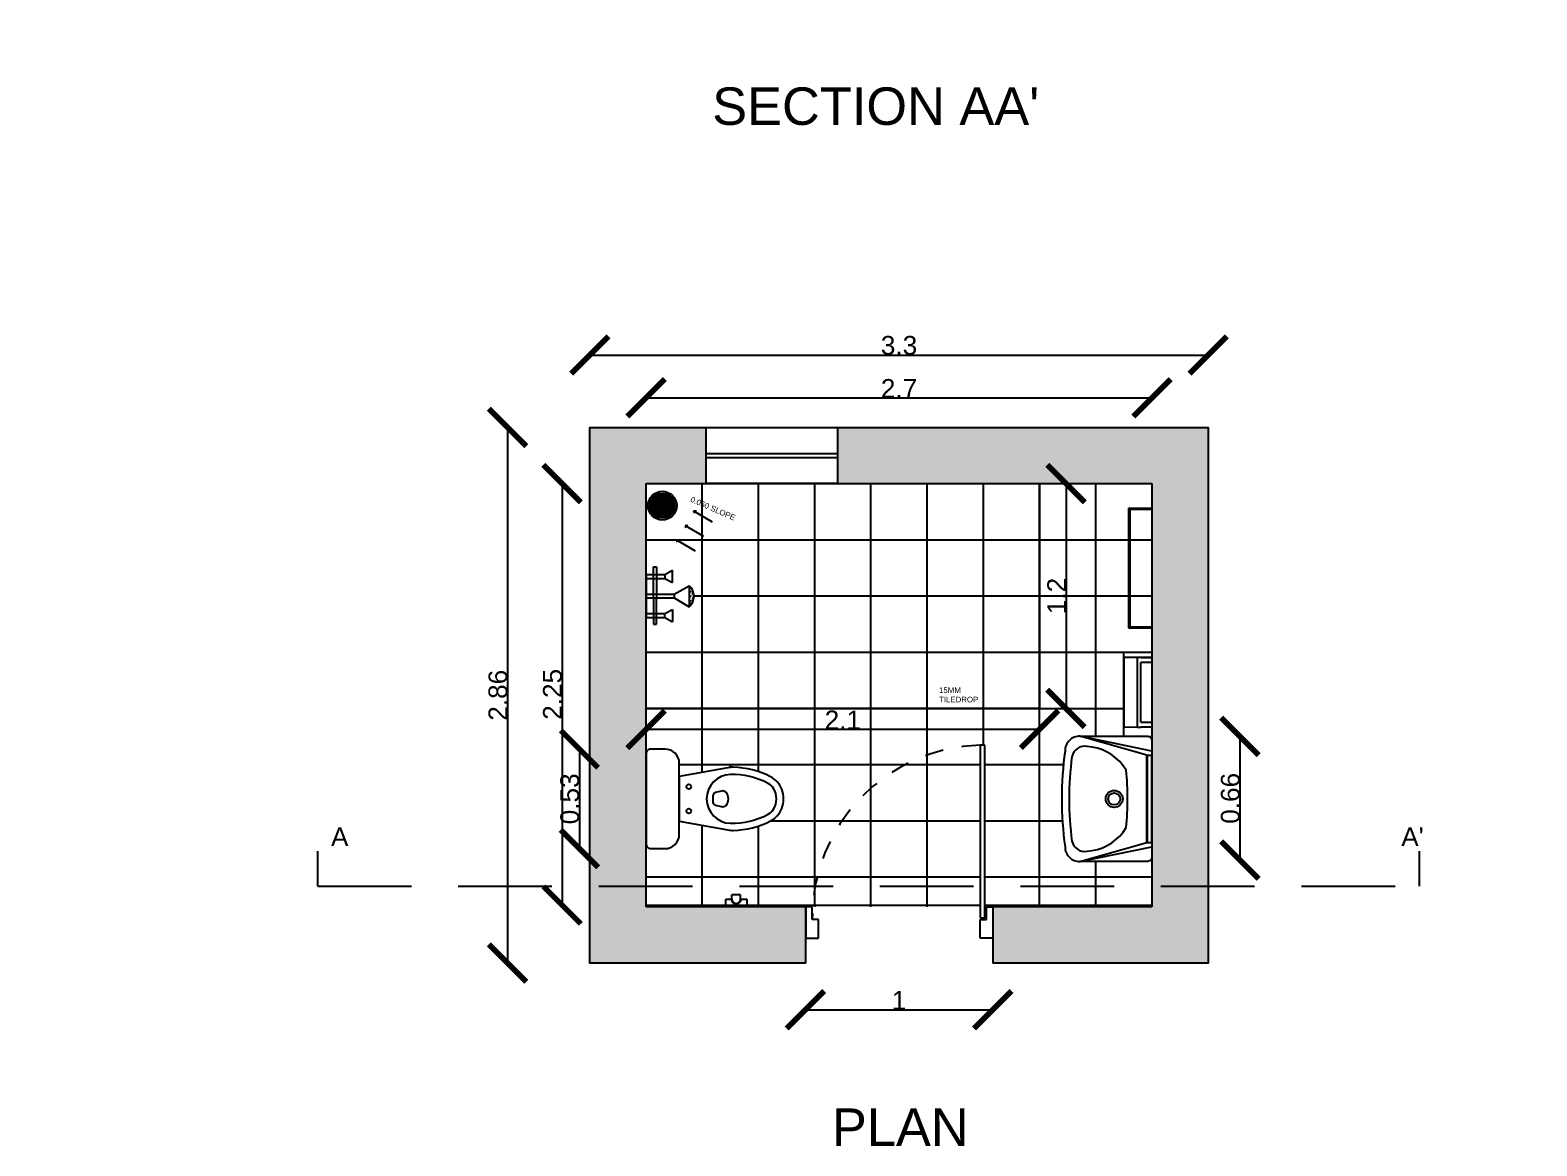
# Model space of a CAD drawing. Header units: metres. Extents: x 3586 to 7307, y 3108 to 6437.
# Drawn here: x 4052.3 to 4060.34, y 3228.57 to 3234.52 of the extents above; entities that cross this region are included whole.
import ezdxf

# ---------------------------------------------------------------- set-up
doc = ezdxf.new("R2010")
doc.units = ezdxf.units.M
doc.linetypes.add('DASHED', pattern=[0.75, 0.5, -0.25])
for name, color, linetype in [('DOORS', 170, 'Continuous'), ('FURNITURE', 40, 'Continuous'), ('section line', 20, 'DASHED'), ('wall', 7, 'Continuous'), ('window', 140, 'Continuous')]:
    doc.layers.add(name, color=color, linetype=linetype)
doc.styles.get("Standard").update_dxf_attribs({"font": 'arial.ttf'})
doc.dimstyles.new('ISO-25', dxfattribs={"dimtxt": 0.1, "dimasz": 0.2, "dimexe": 0, "dimexo": 1, "dimgap": 0, "dimtad": 1, "dimdsep": 46, "dimtxsty": 'Standard', "dimblk": 'ARCHTICK', "dimcen": 0, "dimadec": 0, "dimazin": 0, "dimtfac": 1, "dimtmove": 0, "dimatfit": 3, "dimldrblk": 'ARCHTICK', "dimfxl": 1, "dimfxlon": 1, "dimarcsym": 0})

# ---------------------------------------------------------------- blocks, each defined once
blk = doc.blocks.new('SN-WHB-STD')
for points in [[(-7.95, 0), (-10.43, -11.97), (-10.43, -0.83, -0.414214), (-9.6, 0), (9.6, 0, -0.414214), (10.43, -0.83), (10.43, -11.97), (7.95, 0)], [(0, -4.05, 0.024618), (-4.78, -4.29, 0.219462), (-8.6, -9.93), (-8.72, -10.78)]]:
    blk.add_lwpolyline(points, format="xyb")
for points in [[(10.43, -11.97), (7.27, -0.83), (-7.27, -0.83), (-10.43, -11.97, 0.414214), (-7.95, -14.45, 0.068687), (7.95, -14.45, 0.414214)], [(4.78, -4.29, 0.024618), (0, -4.05, 0.024618), (-4.78, -4.29, 0.219462), (-8.6, -9.93), (-8.72, -10.78, -0.001342), (-8.72, -10.77, 0.397634), (-7.01, -13.31, 0.032956), (0, -13.76, 0.032956), (7.01, -13.31, 0.396081), (8.72, -10.78), (8.6, -9.93, 0.219462)], [(-1.41, -6.28, -1), (1.41, -6.28, -1)], [(-0.99, -6.28, -1), (0.99, -6.28, -1)]]:
    blk.add_lwpolyline(points, format="xyb", close=True)
for radius in [1.41, 0.993]:
    blk.add_circle((0, -6.28), radius)
blk = doc.blocks.new('SN-WC-FL')
for points in [[(4.67, 26.25, 0.181798), (2.05, 28.61, 0.189235), (-2.05, 28.61, 0.181798), (-4.67, 26.25, 0.115704), (-6.65, 18.38, 0.049238), (-6.56, 17.21), (-4.7, 7), (4.7, 7), (6.56, 17.21, 0.049238), (6.65, 18.38, 0.115704)], [(3.24, 25.74, 0.129908), (2.2, 26.86, 0.289118), (-2.19, 26.87, 0.130497), (-3.24, 25.74, 0.127939), (-5.15, 17.77, 0.969436), (5.16, 17.77, 0.127945)], [(1.63, 15.87, 0.273445), (1.39, 16.86, 0.164355), (0.01, 17.37, 0.177996), (-1.41, 16.85, 0.261325), (-1.63, 15.9), (-1.32, 14.54, 0.253553), (-0.49, 14.04), (0.51, 14.04, 0.280079), (1.3, 14.54)], [(7.5, 7), (-7.5, 7, 0.414214), (-10.5, 4), (-10.5, 1, 0.414214), (-9.5, 0), (9.5, 0, 0.414214), (10.5, 1), (10.5, 4, 0.414214)]]:
    blk.add_lwpolyline(points, format="xyb", close=True)
for centre in [(-2.56, 9), (2.57, 9)]:
    blk.add_circle(centre, 0.508)
blk = doc.blocks.new('d1')
at = {"layer": 'DOORS'}
for p, q in [((-5, 0), (0, 0)), ((-5, -1), (-5, 0)), ((0, 0), (0, -2)), ((-30.99, -1.25), (-30.99, -2)), ((-30.99, -2), (-3.25, -2)), ((-3.25, -1.25), (-30.98, -1.25)), ((-3, -1), (-5, -1)), ((-3.25, -2), (-3.25, -1.25)), ((-3, -2), (-3, -1)), ((0, -2), (-3, -2)), ((-5, -29), (-5, -30)), ((-3, -29), (-5, -29)), ((0, -28), (-3, -28)), ((-3, -28), (-3, -29)), ((0, -30), (0, -28)), ((-5, -30), (0, -30))]:
    blk.add_line(p, q, dxfattribs=at)
at = {"layer": 'DOORS', "linetype": 'DASHED'}
blk.add_arc((-3.25, -1.25), 27.75, 181.5487, 270.5162, dxfattribs=at)
blk = doc.blocks.new('SHOWER')
at = {"layer": 'FURNITURE'}
for p, q in [((0, 3.87), (0, -3.87)), ((0, 3.87), (3.4, 3.87)), ((0, 3.17), (3.4, 3.17)), ((1.34, 5.25), (1.85, 5.25)), ((1.34, -0.35), (1.34, 5.25)), ((1.85, 5.25), (1.85, -0.24)), ((3.4, 3.87), (4.74, 4.67)), ((3.4, 3.87), (3.4, 3.17)), ((3.4, 3.17), (4.74, 2.43)), ((4.74, 2.43), (4.74, 4.67)), ((0, 0.35), (5.07, 0.35)), ((5.07, 0.35), (7.74, 1.84)), ((5.07, 0.35), (5.07, -0.35)), ((7.74, 1.84), (7.74, -1.95)), ((7.83, 1.38), (8.02, 1.42)), ((7.94, 0.79), (8.12, 0.83)), ((7.95, 1.53), (7.98, 1.34)), ((7.98, 0.1), (8.02, -0.09)), ((8.05, 0.94), (8.09, 0.75)), ((8.22, 0.42), (8.41, 0.46)), ((8.33, 0.57), (8.37, 0.38)), ((0, -0.35), (5.07, -0.35)), ((1.34, -0.35), (1.34, -5.09)), ((1.85, -5.09), (1.85, -0.24)), ((3.4, -3.17), (4.74, -2.43)), ((4.74, -2.43), (4.74, -4.67)), ((5.07, -0.35), (7.74, -1.95)), ((7.86, -1.35), (8.04, -1.31)), ((7.87, -0.05), (8.06, -0.01)), ((7.96, -0.86), (8.15, -0.82)), ((7.97, -1.2), (8.01, -1.39)), ((8.07, -0.71), (8.11, -0.9)), ((8.28, -0.45), (8.46, -0.41)), ((8.39, -0.3), (8.43, -0.48)), ((0, -3.17), (3.4, -3.17)), ((0, -3.87), (3.4, -3.87)), ((1.34, -5.09), (1.85, -5.09)), ((3.4, -3.87), (3.4, -3.17)), ((3.4, -3.87), (4.74, -4.67))]:
    blk.add_line(p, q, dxfattribs=at)
blk.add_arc((6.15, -0.06), 2.47, 310.0194, 49.9806, dxfattribs=at)
blk = doc.blocks.new('*U284')
blk.add_circle((0, 0), 0.00292)
blk = doc.blocks.new('*U285')
at = {"color": 0, "linetype": 'ByBlock', "lineweight": -2, "transparency": 16777216}
for p, rotation in [((4037.1586, 3258.9349), 30), ((4037.1674, 3258.9407), 19.99999999999999), ((4037.177, 3258.9449), 10.00000000000001), ((4037.1978, 3258.948), 350.0000000000001), ((4037.2083, 3258.9468), 340), ((4037.2184, 3258.9438), 329.9999999999999), ((4037.2278, 3258.9391), 320), ((4037.2363, 3258.9329), 310), ((4037.1357, 3258.8892), 80), ((4037.1369, 3258.8996), 70.00000000000003), ((4037.1364, 3258.8786), 89.99999999999999), ((4037.1388, 3258.8684), 100), ((4037.1399, 3258.9098), 60.00000000000001), ((4037.143, 3258.8587), 110), ((4037.1446, 3258.9192), 50.00000000000001), ((4037.1509, 3258.9277), 40.00000000000001), ((4037.2436, 3258.9252), 299.9999999999999), ((4037.2478, 3258.8559), 230), ((4037.2494, 3258.9164), 290), ((4037.2525, 3258.8654), 239.9999999999999), ((4037.2536, 3258.9067), 280), ((4037.2555, 3258.8755), 249.9999999999999), ((4037.256, 3258.8965), 270), ((4037.2567, 3258.886), 260), ((4037.1489, 3258.8499), 120), ((4037.1561, 3258.8423), 130), ((4037.1646, 3258.836), 140), ((4037.174, 3258.8313), 150), ((4037.1841, 3258.8283), 160), ((4037.1946, 3258.8271), 170.0000000000001), ((4037.2051, 3258.8277), 180), ((4037.2154, 3258.8302), 189.9999999999999), ((4037.2251, 3258.8344), 199.9999999999999), ((4037.2339, 3258.8402), 210), ((4037.2415, 3258.8475), 219.9999999999999)]:
    blk.add_blockref('*U284', p, dxfattribs=dict(at, rotation=rotation))
blk.add_blockref('*U284', (4037.1873, 3258.9474), dxfattribs=at)
blk = doc.blocks.new('*U286')
blk.add_circle((0, 0), 0.00294)
blk = doc.blocks.new('*U287')
at = {"color": 0, "linetype": 'ByBlock', "lineweight": -2, "transparency": 16777216}
for p, rotation in [((4037.171, 3258.9341), 19.99999999999998), ((4037.1794, 3258.9378), 9.99999999999994), ((4037.1976, 3258.9405), 349.9999999999998), ((4037.2068, 3258.9394), 339.9999999999999), ((4037.2156, 3258.9368), 329.9999999999999), ((4037.2239, 3258.9327), 319.9999999999999), ((4037.1433, 3258.889), 79.99999999999994), ((4037.1444, 3258.8981), 69.99999999999997), ((4037.1439, 3258.8798), 89.99999999999993), ((4037.146, 3258.8708), 99.99999999999993), ((4037.147, 3258.907), 59.99999999999999), ((4037.1497, 3258.8623), 110), ((4037.1511, 3258.9152), 49.99999999999997), ((4037.1548, 3258.8546), 120), ((4037.1566, 3258.9226), 39.99999999999994), ((4037.1633, 3258.929), 29.99999999999995), ((4037.2313, 3258.9272), 309.9999999999999), ((4037.2358, 3258.8525), 219.9999999999999), ((4037.2376, 3258.9205), 299.9999999999999), ((4037.2413, 3258.8599), 229.9999999999999), ((4037.2427, 3258.9128), 289.9999999999999), ((4037.2454, 3258.8682), 239.9999999999999), ((4037.2464, 3258.9043), 279.9999999999999), ((4037.2481, 3258.877), 249.9999999999999), ((4037.2485, 3258.8954), 269.9999999999998), ((4037.2491, 3258.8862), 259.9999999999999), ((4037.1611, 3258.8479), 129.9999999999999), ((4037.1685, 3258.8425), 139.9999999999999), ((4037.1768, 3258.8383), 149.9999999999999), ((4037.1856, 3258.8357), 159.9999999999999), ((4037.1948, 3258.8347), 170), ((4037.204, 3258.8352), 180), ((4037.213, 3258.8374), 189.9999999999998), ((4037.2214, 3258.8411), 199.9999999999999), ((4037.2291, 3258.8461), 209.9999999999999)]:
    blk.add_blockref('*U286', p, dxfattribs=dict(at, rotation=rotation))
blk.add_blockref('*U286', (4037.1884, 3258.9399), dxfattribs=at)
blk = doc.blocks.new('*U288')
blk.add_circle((0, 0), 0.0032)
blk = doc.blocks.new('*U289')
at = {"color": 0, "linetype": 'ByBlock', "lineweight": -2, "transparency": 16777216}
for p, rotation in [((4037.1544, 3258.8887), 80.00000000000001), ((4037.1552, 3258.8959), 70), ((4037.1548, 3258.8814), 90), ((4037.1565, 3258.8743), 100), ((4037.1573, 3258.9029), 60.00000000000001), ((4037.1594, 3258.8676), 110), ((4037.1605, 3258.9095), 50.00000000000001), ((4037.1634, 3258.8615), 120), ((4037.1649, 3258.9153), 40.00000000000001), ((4037.1685, 3258.8562), 130), ((4037.1702, 3258.9203), 30), ((4037.1743, 3258.8519), 140), ((4037.1762, 3258.9244), 19.99999999999998), ((4037.1829, 3258.9273), 9.999999999999977), ((4037.1973, 3258.9294), 350.0000000000001), ((4037.2046, 3258.9286), 340), ((4037.2116, 3258.9265), 329.9999999999999), ((4037.2162, 3258.8508), 200), ((4037.2181, 3258.9233), 320), ((4037.2223, 3258.8548), 210), ((4037.224, 3258.9189), 310), ((4037.2276, 3258.8598), 219.9999999999999), ((4037.229, 3258.9136), 299.9999999999999), ((4037.2319, 3258.8657), 229.9999999999999), ((4037.233, 3258.9075), 290), ((4037.2352, 3258.8722), 240), ((4037.2359, 3258.9008), 280), ((4037.2372, 3258.8792), 250), ((4037.2376, 3258.8937), 270), ((4037.2381, 3258.8865), 260), ((4037.1809, 3258.8486), 150), ((4037.1878, 3258.8465), 160), ((4037.1951, 3258.8457), 170), ((4037.2024, 3258.8462), 180), ((4037.2095, 3258.8479), 189.9999999999999)]:
    blk.add_blockref('*U288', p, dxfattribs=dict(at, rotation=rotation))
blk.add_blockref('*U288', (4037.19, 3258.929), dxfattribs=at)
blk = doc.blocks.new('*U290')
blk.add_circle((0, 0), 0.00331)
blk = doc.blocks.new('*U291')
at = {"color": 0, "linetype": 'ByBlock', "lineweight": -2, "transparency": 16777216}
for p, rotation in [((4037.1619, 3258.8915), 75.00000000000001), ((4037.1621, 3258.8825), 90), ((4037.1641, 3258.9002), 60.00000000000001), ((4037.1646, 3258.8738), 105), ((4037.1685, 3258.9081), 45.00000000000002), ((4037.1692, 3258.8661), 120), ((4037.1747, 3258.9146), 30.00000000000001), ((4037.1757, 3258.8599), 135), ((4037.1825, 3258.9192), 15.00000000000002), ((4037.1836, 3258.8555), 150), ((4037.1923, 3258.8533), 165.0000000000001), ((4037.2001, 3258.9218), 345), ((4037.2013, 3258.8535), 180), ((4037.2089, 3258.9196), 329.9999999999999), ((4037.21, 3258.8559), 194.9999999999999), ((4037.2167, 3258.9153), 314.9999999999999), ((4037.2177, 3258.8606), 210), ((4037.2232, 3258.909), 299.9999999999999), ((4037.2239, 3258.867), 225), ((4037.2278, 3258.9013), 284.9999999999999), ((4037.2283, 3258.8749), 240), ((4037.2305, 3258.8837), 254.9999999999999), ((4037.2303, 3258.8927), 270)]:
    blk.add_blockref('*U290', p, dxfattribs=dict(at, rotation=rotation))
blk.add_blockref('*U290', (4037.1911, 3258.9217), dxfattribs=at)
blk = doc.blocks.new('*U292')
blk.add_circle((0, 0), 0.00312)
blk = doc.blocks.new('*U293')
at = {"color": 0, "linetype": 'ByBlock', "lineweight": -2, "transparency": 16777216}
for p, rotation in [((4037.1741, 3258.8882), 80.00000000000001), ((4037.1756, 3258.8957), 59.99999999999999), ((4037.1752, 3258.8806), 99.99999999999999), ((4037.1789, 3258.8738), 120), ((4037.1797, 3258.9022), 40.00000000000001), ((4037.1847, 3258.8687), 140), ((4037.1857, 3258.907), 19.99999999999999), ((4037.1918, 3258.8659), 160.0000000000001), ((4037.1995, 3258.8657), 180), ((4037.2006, 3258.9092), 340), ((4037.2067, 3258.8681), 199.9999999999999), ((4037.2078, 3258.9064), 320), ((4037.2128, 3258.8729), 219.9999999999999), ((4037.2135, 3258.9013), 299.9999999999999), ((4037.2168, 3258.8795), 239.9999999999999), ((4037.2172, 3258.8946), 280), ((4037.2183, 3258.887), 260)]:
    blk.add_blockref('*U292', p, dxfattribs=dict(at, rotation=rotation))
blk.add_blockref('*U292', (4037.1929, 3258.9094), dxfattribs=at)
blk = doc.blocks.new('*U294')
blk.add_circle((0, 0), 0.00295)
blk = doc.blocks.new('*U295')
at = {"color": 0, "linetype": 'ByBlock', "lineweight": -2, "transparency": 16777216}
for p, rotation in [((4037.183, 3258.8928), 59.99999999999996), ((4037.1822, 3258.8855), 89.99999999999997), ((4037.1851, 3258.8787), 120), ((4037.1874, 3258.8987), 29.99999999999995), ((4037.191, 3258.8744), 150), ((4037.1983, 3258.8735), 180), ((4037.2014, 3258.9008), 330.0000000000001), ((4037.205, 3258.8765), 209.9999999999999), ((4037.2073, 3258.8964), 300.0000000000001), ((4037.2094, 3258.8824), 239.9999999999999), ((4037.2102, 3258.8897), 270)]:
    blk.add_blockref('*U294', p, dxfattribs=dict(at, rotation=rotation))
blk.add_blockref('*U294', (4037.1941, 3258.9016), dxfattribs=at)
blk = doc.blocks.new('_ArchTick')
at = {"color": 0, "linetype": 'ByBlock', "const_width": 0.15}
blk.add_lwpolyline([(-0.5, -0.5), (0.5, 0.5)], dxfattribs=at)
blk = doc.blocks.new('*D524')
at = {"color": 0, "lineweight": -2, "transparency": 16777216}
blk.add_line((4054.8508, 3232.4023), (4054.8508, 3229.5426), dxfattribs=at)
at = {"layer": 'Defpoints', "color": 0, "transparency": 16777216}
for p in [(4055.103, 3232.4023), (4054.8508, 3229.5426), (4055.103, 3229.5426)]:
    blk.add_point(p, dxfattribs=at)
at = {"color": 0, "lineweight": -2, "transparency": 16777216, "xscale": 0.2, "yscale": 0.2, "zscale": 0.2}
for p, rotation in [((4054.8508, 3232.4023), 90), ((4054.8508, 3229.5426), 270)]:
    blk.add_blockref('_ArchTick', p, dxfattribs=dict(at, rotation=rotation))
at = {"color": 0, "transparency": 16777216, "insert": (4054.7997, 3230.9724), "char_height": 0.1, "attachment_point": 5, "rotation": 90}
blk.add_mtext('2.86', dxfattribs=at)
blk = doc.blocks.new('*D525')
at = {"color": 0, "lineweight": -2, "transparency": 16777216}
blk.add_line((4055.2902, 3232.7887), (4058.5902, 3232.7887), dxfattribs=at)
at = {"layer": 'Defpoints', "color": 0, "transparency": 16777216}
for p in [(4058.5902, 3232.7887), (4055.2902, 3232.4023), (4058.5902, 3232.4023)]:
    blk.add_point(p, dxfattribs=at)
at = {"color": 0, "lineweight": -2, "transparency": 16777216, "xscale": 0.2, "yscale": 0.2, "zscale": 0.2, "rotation": 180}
blk.add_blockref('_ArchTick', (4055.2902, 3232.7887), dxfattribs=at)
at = {"color": 0, "lineweight": -2, "transparency": 16777216, "xscale": 0.2, "yscale": 0.2, "zscale": 0.2}
blk.add_blockref('_ArchTick', (4058.5902, 3232.7887), dxfattribs=at)
at = {"color": 0, "transparency": 16777216, "insert": (4056.9402, 3232.8398), "char_height": 0.1, "attachment_point": 5}
blk.add_mtext('3.3', dxfattribs=at)
blk = doc.blocks.new('*D526')
at = {"color": 0, "lineweight": -2, "transparency": 16777216}
blk.add_line((4055.5902, 3232.5601), (4058.2902, 3232.5601), dxfattribs=at)
at = {"layer": 'Defpoints', "color": 0, "transparency": 16777216}
for p in [(4058.2902, 3232.5601), (4055.5902, 3232.1023), (4058.2902, 3232.1023)]:
    blk.add_point(p, dxfattribs=at)
at = {"color": 0, "lineweight": -2, "transparency": 16777216, "xscale": 0.2, "yscale": 0.2, "zscale": 0.2, "rotation": 180}
blk.add_blockref('_ArchTick', (4055.5902, 3232.5601), dxfattribs=at)
at = {"color": 0, "lineweight": -2, "transparency": 16777216, "xscale": 0.2, "yscale": 0.2, "zscale": 0.2}
blk.add_blockref('_ArchTick', (4058.2902, 3232.5601), dxfattribs=at)
at = {"color": 0, "transparency": 16777216, "insert": (4056.9402, 3232.6103), "char_height": 0.1, "attachment_point": 5}
blk.add_mtext('2.7', dxfattribs=at)
blk = doc.blocks.new('*D527')
at = {"color": 0, "lineweight": -2, "transparency": 16777216}
blk.add_line((4055.142, 3232.1023), (4055.142, 3229.8523), dxfattribs=at)
at = {"layer": 'Defpoints', "color": 0, "transparency": 16777216}
for p in [(4055.5902, 3232.1023), (4055.142, 3229.8523), (4055.5902, 3229.8523)]:
    blk.add_point(p, dxfattribs=at)
at = {"color": 0, "lineweight": -2, "transparency": 16777216, "xscale": 0.2, "yscale": 0.2, "zscale": 0.2}
for p, rotation in [((4055.142, 3232.1023), 90), ((4055.142, 3229.8523), 270)]:
    blk.add_blockref('_ArchTick', p, dxfattribs=dict(at, rotation=rotation))
at = {"color": 0, "transparency": 16777216, "insert": (4055.0909, 3230.9773), "char_height": 0.1, "attachment_point": 5, "rotation": 90}
blk.add_mtext('2.25', dxfattribs=at)
blk = doc.blocks.new('*D528')
at = {"color": 0, "lineweight": -2, "transparency": 16777216}
blk.add_line((4056.4402, 3229.2935), (4057.4402, 3229.2935), dxfattribs=at)
at = {"layer": 'Defpoints', "color": 0, "transparency": 16777216}
for p in [(4056.4402, 3229.3739), (4057.4402, 3229.3739), (4057.4402, 3229.2935)]:
    blk.add_point(p, dxfattribs=at)
at = {"color": 0, "lineweight": -2, "transparency": 16777216, "xscale": 0.2, "yscale": 0.2, "zscale": 0.2, "rotation": 180}
blk.add_blockref('_ArchTick', (4056.4402, 3229.2935), dxfattribs=at)
at = {"color": 0, "lineweight": -2, "transparency": 16777216, "xscale": 0.2, "yscale": 0.2, "zscale": 0.2}
blk.add_blockref('_ArchTick', (4057.4402, 3229.2935), dxfattribs=at)
at = {"color": 0, "transparency": 16777216, "insert": (4056.9402, 3229.3437), "char_height": 0.1, "attachment_point": 5}
blk.add_mtext('1', dxfattribs=at)
blk = doc.blocks.new('*D529')
at = {"color": 0, "lineweight": -2, "transparency": 16777216}
blk.add_line((4058.7596, 3230.7523), (4058.7596, 3230.0921), dxfattribs=at)
at = {"layer": 'Defpoints', "color": 0, "transparency": 16777216}
for p in [(4058.2902, 3230.7523), (4058.2824, 3230.0921), (4058.7596, 3230.0921)]:
    blk.add_point(p, dxfattribs=at)
at = {"color": 0, "lineweight": -2, "transparency": 16777216, "xscale": 0.2, "yscale": 0.2, "zscale": 0.2}
for p, rotation in [((4058.7596, 3230.7523), 90), ((4058.7596, 3230.0921), 270)]:
    blk.add_blockref('_ArchTick', p, dxfattribs=dict(at, rotation=rotation))
at = {"color": 0, "transparency": 16777216, "insert": (4058.7086, 3230.4222), "char_height": 0.1, "attachment_point": 5, "rotation": 90}
blk.add_mtext('0.66', dxfattribs=at)
blk = doc.blocks.new('*D530')
at = {"color": 0, "lineweight": -2, "transparency": 16777216}
blk.add_line((4055.2343, 3230.6851), (4055.2343, 3230.1537), dxfattribs=at)
at = {"layer": 'Defpoints', "color": 0, "transparency": 16777216}
for p in [(4055.6535, 3230.6851), (4055.2343, 3230.1537), (4055.6535, 3230.1537)]:
    blk.add_point(p, dxfattribs=at)
at = {"color": 0, "lineweight": -2, "transparency": 16777216, "xscale": 0.2, "yscale": 0.2, "zscale": 0.2}
for p, rotation in [((4055.2343, 3230.6851), 90), ((4055.2343, 3230.1537), 270)]:
    blk.add_blockref('_ArchTick', p, dxfattribs=dict(at, rotation=rotation))
at = {"color": 0, "transparency": 16777216, "insert": (4055.1832, 3230.4194), "char_height": 0.1, "attachment_point": 5, "rotation": 90}
blk.add_mtext('0.53', dxfattribs=at)
blk = doc.blocks.new('*D540')
at = {"color": 0, "lineweight": -2, "transparency": 16777216}
blk.add_line((4057.8313, 3232.1023), (4057.8313, 3230.9023), dxfattribs=at)
at = {"layer": 'Defpoints', "color": 0, "transparency": 16777216}
for p in [(4057.6902, 3232.1023), (4057.6902, 3230.9023), (4057.8313, 3230.9023)]:
    blk.add_point(p, dxfattribs=at)
at = {"color": 0, "lineweight": -2, "transparency": 16777216, "xscale": 0.2, "yscale": 0.2, "zscale": 0.2}
for p, rotation in [((4057.8313, 3232.1023), 90), ((4057.8313, 3230.9023), 270)]:
    blk.add_blockref('_ArchTick', p, dxfattribs=dict(at, rotation=rotation))
at = {"color": 0, "transparency": 16777216, "insert": (4057.7811, 3231.5023), "char_height": 0.1, "attachment_point": 5, "rotation": 90}
blk.add_mtext('1.2', dxfattribs=at)
blk = doc.blocks.new('*D541')
at = {"color": 0, "lineweight": -2, "transparency": 16777216}
blk.add_line((4055.5902, 3230.7906), (4057.6902, 3230.7906), dxfattribs=at)
at = {"layer": 'Defpoints', "color": 0, "transparency": 16777216}
for p in [(4055.5902, 3230.9023), (4057.6902, 3230.9023), (4057.6902, 3230.7906)]:
    blk.add_point(p, dxfattribs=at)
at = {"color": 0, "lineweight": -2, "transparency": 16777216, "xscale": 0.2, "yscale": 0.2, "zscale": 0.2, "rotation": 180}
blk.add_blockref('_ArchTick', (4055.5902, 3230.7906), dxfattribs=at)
at = {"color": 0, "lineweight": -2, "transparency": 16777216, "xscale": 0.2, "yscale": 0.2, "zscale": 0.2}
blk.add_blockref('_ArchTick', (4057.6902, 3230.7906), dxfattribs=at)
at = {"color": 0, "transparency": 16777216, "insert": (4056.6402, 3230.8408), "char_height": 0.1, "attachment_point": 5}
blk.add_mtext('2.1', dxfattribs=at)
blk = doc.blocks.new('*D571')
at = {"color": 0, "lineweight": -2, "transparency": 16777216}
for p, q in [((4076.7423, 3238.852), (4077.0423, 3238.852)), ((4040.7447, 3232.0233), (4040.7447, 3231.3734))]:
    blk.add_line(p, q, dxfattribs=at)
at = {"layer": 'Defpoints', "color": 0, "transparency": 16777216}
for p in [(4077.0423, 3238.852), (4076.7423, 3238.7293), (4077.0423, 3238.7293), (4040.3076, 3232.0233), (4040.3076, 3231.3734), (4040.7447, 3231.3734)]:
    blk.add_point(p, dxfattribs=at)
at = {"color": 0, "lineweight": -2, "transparency": 16777216, "xscale": 0.2, "yscale": 0.2, "zscale": 0.2}
for p, rotation in [((4076.7423, 3238.852), 180), ((4040.7447, 3232.0233), 90), ((4040.7447, 3231.3734), 270)]:
    blk.add_blockref('_ArchTick', p, dxfattribs=dict(at, rotation=rotation))
blk.add_blockref('_ArchTick', (4077.0423, 3238.852), dxfattribs=at)
at = {"color": 0, "transparency": 16777216, "insert": (4076.8923, 3238.9031), "char_height": 0.1, "attachment_point": 5}
blk.add_mtext('0.3', dxfattribs=at)
at = {"color": 0, "transparency": 16777216, "insert": (4040.6937, 3231.6984), "char_height": 0.1, "attachment_point": 5, "rotation": 90}
blk.add_mtext('0.65', dxfattribs=at)
blk = doc.blocks.new('*D572')
at = {"color": 0, "lineweight": -2, "transparency": 16777216}
for p, q in [((4076.7423, 3240.408), (4077.0423, 3240.408)), ((4037.1966, 3232.2761), (4037.1966, 3231.3734))]:
    blk.add_line(p, q, dxfattribs=at)
at = {"layer": 'Defpoints', "color": 0, "transparency": 16777216}
for p in [(4076.7423, 3240.5161), (4077.0423, 3240.5161), (4077.0423, 3240.408), (4037.6076, 3232.2761), (4037.1966, 3231.3734), (4037.6076, 3231.3734)]:
    blk.add_point(p, dxfattribs=at)
at = {"color": 0, "lineweight": -2, "transparency": 16777216, "xscale": 0.2, "yscale": 0.2, "zscale": 0.2}
for p, rotation in [((4076.7423, 3240.408), 180), ((4037.1966, 3232.2761), 90), ((4037.1966, 3231.3734), 270)]:
    blk.add_blockref('_ArchTick', p, dxfattribs=dict(at, rotation=rotation))
blk.add_blockref('_ArchTick', (4077.0423, 3240.408), dxfattribs=at)
at = {"color": 0, "transparency": 16777216, "insert": (4076.8923, 3240.4591), "char_height": 0.1, "attachment_point": 5}
blk.add_mtext('0.3', dxfattribs=at)
at = {"color": 0, "transparency": 16777216, "insert": (4037.1455, 3231.8248), "char_height": 0.1, "attachment_point": 5, "rotation": 90}
blk.add_mtext('0.9', dxfattribs=at)
blk = doc.blocks.new('*D573')
at = {"color": 0, "lineweight": -2, "transparency": 16777216}
for p, q in [((4078.2423, 3246.5916), (4079.2423, 3246.5916)), ((4032.2418, 3233.5269), (4032.45, 3233.5269)), ((4032.45, 3233.5269), (4032.45, 3231.3584)), ((4032.2418, 3231.3584), (4032.45, 3231.3584))]:
    blk.add_line(p, q, dxfattribs=at)
at = {"layer": 'Defpoints', "color": 0, "transparency": 16777216}
for p in [(4078.2423, 3246.5949), (4079.2423, 3246.5949), (4079.2423, 3246.5916), (4031.2418, 3233.5269), (4031.2418, 3231.3584), (4032.45, 3231.3584)]:
    blk.add_point(p, dxfattribs=at)
at = {"color": 0, "lineweight": -2, "transparency": 16777216, "xscale": 0.2, "yscale": 0.2, "zscale": 0.2}
for p, rotation in [((4078.2423, 3246.5916), 180), ((4032.45, 3233.5269), 90), ((4032.45, 3231.3584), 270)]:
    blk.add_blockref('_ArchTick', p, dxfattribs=dict(at, rotation=rotation))
blk.add_blockref('_ArchTick', (4079.2423, 3246.5916), dxfattribs=at)
at = {"color": 0, "transparency": 16777216, "insert": (4078.7423, 3246.6418), "char_height": 0.1, "attachment_point": 5}
blk.add_mtext('1', dxfattribs=at)
at = {"color": 0, "transparency": 16777216, "insert": (4032.3998, 3232.4427), "char_height": 0.1, "attachment_point": 5, "rotation": 90}
blk.add_mtext('2.17', dxfattribs=at)

msp = doc.modelspace()

# ---------------------------------------------------------------- hatches: boundary and pattern name
h = msp.add_hatch()
h.set_pattern_fill('ANSI35', color=0, scale=0.05)
h.set_pattern_definition([(45, (18.48082, -0.2727), (-0.224506403, 0.224506403), []), (45, (18.70532, -0.2727), (-0.224506403, 0.224506403), [0.396875, -0.079375, 0, -0.079375])])
h.paths.add_polyline_path([(4042.7074, 3261.3058), (4043.0074, 3261.3058), (4043.0074, 3263.8558), (4042.7074, 3263.8558)])
h.paths.add_polyline_path([(4039.7074, 3261.3058), (4040.0074, 3261.3058), (4040.0074, 3263.8558), (4039.7074, 3263.8558)])
h.paths.add_polyline_path([(4040.0074, 3260.8558), (4039.7074, 3260.8558), (4039.7074, 3260.1266), (4040.0074, 3260.1266)])
h.paths.add_polyline_path([(4043.0074, 3260.1266), (4043.0074, 3260.8558), (4042.7074, 3260.8558), (4042.7074, 3260.1266)])
h.paths.add_polyline_path([(4058.5902, 3232.4023), (4056.611, 3232.4023), (4056.611, 3232.1023), (4057.6902, 3232.1023), (4058.2902, 3232.1023), (4058.2902, 3229.8426), (4057.4402, 3229.8426), (4057.4402, 3229.6764), (4057.4402, 3229.5426), (4058.5902, 3229.5426)])
h.paths.add_polyline_path([(4055.911, 3232.4023), (4055.2902, 3232.4023), (4055.2902, 3229.5426), (4056.4402, 3229.5426), (4056.4402, 3229.8426), (4055.5902, 3229.8426), (4055.5902, 3232.1023), (4055.911, 3232.1023)])

# ---------------------------------------------------------------- linework, layer by layer
for p, q in [((4055.5902, 3232.1023), (4058.2902, 3232.1023)), ((4055.5902, 3229.8426), (4055.5902, 3232.1023)), ((4055.8902, 3230.5606), (4055.8902, 3232.1023)), ((4056.1902, 3230.5647), (4056.1902, 3232.1023)), ((4056.4902, 3229.8426), (4056.4902, 3232.1023)), ((4056.7902, 3229.8426), (4056.7902, 3232.1023)), ((4057.0902, 3229.8426), (4057.0902, 3232.1023)), ((4057.3902, 3230.7062), (4057.3902, 3232.1023)), ((4057.6902, 3229.8426), (4057.6902, 3232.1023)), ((4057.9902, 3230.7544), (4057.9902, 3232.1023)), ((4058.2902, 3232.1023), (4058.2902, 3229.8426)), ((4055.844, 3231.9567), (4055.8584, 3231.9572)), ((4055.844, 3231.9567), (4055.9431, 3231.8983)), ((4055.844, 3231.9567), (4055.8477, 3231.944)), ((4058.2902, 3231.9691), (4058.1654, 3231.9691)), ((4058.1654, 3231.9691), (4058.1654, 3231.3315)), ((4058.1712, 3231.9633), (4058.1712, 3231.3372)), ((4058.2902, 3231.9633), (4058.1712, 3231.9633)), ((4055.7983, 3231.8793), (4055.8127, 3231.8797)), ((4055.7983, 3231.8793), (4055.8974, 3231.8208)), ((4055.7983, 3231.8793), (4055.802, 3231.8665)), ((4055.5902, 3231.8023), (4058.1654, 3231.8023)), ((4055.7526, 3231.8018), (4055.767, 3231.8023)), ((4055.7526, 3231.8018), (4055.8517, 3231.7434)), ((4055.7526, 3231.8018), (4055.7563, 3231.7891)), ((4058.1712, 3231.8023), (4058.2902, 3231.8023)), ((4055.8461, 3231.5023), (4058.1654, 3231.5023)), ((4058.1712, 3231.5023), (4058.2902, 3231.5023)), ((4058.1654, 3231.3315), (4058.2902, 3231.3315)), ((4058.1712, 3231.3372), (4058.2902, 3231.3372)), ((4055.5902, 3231.2023), (4058.2902, 3231.2023)), ((4058.1402, 3230.7544), (4058.1402, 3231.2023)), ((4058.2902, 3231.1735), (4058.1402, 3231.1735)), ((4058.1402, 3231.1735), (4058.1402, 3230.8037)), ((4058.2104, 3231.1735), (4058.2104, 3230.8018)), ((4058.2299, 3231.1735), (4058.2104, 3231.1735)), ((4058.2299, 3231.1735), (4058.2902, 3231.1735)), ((4058.2299, 3230.8283), (4058.2299, 3231.1471)), ((4058.2902, 3231.1471), (4058.2299, 3231.1471)), ((4058.2902, 3231.1735), (4058.2902, 3231.1471)), ((4056.7902, 3229.8426), (4056.7902, 3231.0523)), ((4055.5902, 3230.9023), (4058.1402, 3230.9023)), ((4058.1402, 3230.8037), (4058.2104, 3230.8018)), ((4058.2104, 3230.8018), (4058.2299, 3230.8018)), ((4058.2299, 3230.8283), (4058.2902, 3230.8283)), ((4058.2902, 3230.8018), (4058.2299, 3230.8018)), ((4058.2902, 3230.8283), (4058.2902, 3230.8018)), ((4057.9134, 3230.7523), (4057.9162, 3230.7523)), ((4058.2742, 3230.7523), (4058.2902, 3230.7523)), ((4055.7674, 3230.6023), (4057.3738, 3230.6023)), ((4056.0402, 3230.5872), (4056.0402, 3230.6023)), ((4057.3987, 3230.6023), (4057.8173, 3230.6023)), ((4055.8902, 3229.8426), (4055.8902, 3230.2781)), ((4056.1902, 3229.8426), (4056.1902, 3230.2741)), ((4056.2565, 3230.3023), (4057.3738, 3230.3023)), ((4057.3987, 3230.3023), (4057.812, 3230.3023)), ((4057.9902, 3229.8426), (4057.9902, 3230.0843)), ((4055.5902, 3230.0023), (4057.3738, 3230.0023)), ((4057.3987, 3230.0023), (4058.2902, 3230.0023)), ((4056.0478, 3229.8837), (4056.0478, 3229.9075)), ((4056.0949, 3229.9075), (4056.0478, 3229.9075)), ((4056.0949, 3229.8837), (4056.0949, 3229.9075)), ((4055.5902, 3229.8523), (4057.3738, 3229.8523)), ((4056.4402, 3229.8426), (4055.5902, 3229.8426)), ((4056.0152, 3229.8523), (4056.0152, 3229.8837)), ((4056.0152, 3229.8837), (4056.0478, 3229.8837)), ((4056.0949, 3229.8837), (4056.1275, 3229.8837)), ((4056.1275, 3229.8837), (4056.1275, 3229.8523)), ((4056.4402, 3229.8426), (4056.4402, 3229.5426)), ((4057.3987, 3229.8523), (4058.2902, 3229.8523)), ((4057.4402, 3229.8426), (4057.4402, 3229.5426)), ((4058.2902, 3229.8426), (4057.4402, 3229.8426))]:
    msp.add_line(p, q)
msp.add_lwpolyline([(4056.4402, 3229.5426), (4055.2902, 3229.5426), (4055.2902, 3232.4023), (4058.5902, 3232.4023), (4058.5902, 3229.5426), (4057.4402, 3229.5426)])
at = {"color": 4}
msp.add_lwpolyline([(4055.5902, 3232.1023), (4057.6902, 3232.1023), (4057.6902, 3230.9023), (4055.5902, 3230.9023)], close=True, dxfattribs=at)
msp.add_lwpolyline([(4058.2902, 3230.6517), (4058.2636, 3230.6517), (4058.2636, 3230.1857), (4058.2902, 3230.1857)], close=True)
for radius in [0.077, 0.067, 0.00327]:
    msp.add_circle((4055.677, 3231.9845), radius)
for radius in [0.0256, 0.0235]:
    msp.add_arc((4056.0714, 3229.8837), radius, 180, 0)
at = {"layer": 'section line'}
for p, q in [((4053.838, 3229.9539), (4053.838, 3230.1394)), ((4059.7178, 3229.9539), (4059.7178, 3230.1394)), ((4053.838, 3229.9539), (4059.7178, 3229.9539))]:
    msp.add_line(p, q, dxfattribs=at)
at = {"layer": 'window'}
for p, q in [((4055.911, 3232.4023), (4056.611, 3232.4023)), ((4055.911, 3232.1023), (4055.911, 3232.4023)), ((4056.611, 3232.4023), (4056.611, 3232.1023)), ((4055.911, 3232.2623), (4056.611, 3232.2623)), ((4055.911, 3232.2423), (4056.611, 3232.2423)), ((4056.611, 3232.1023), (4055.911, 3232.1023))]:
    msp.add_line(p, q, dxfattribs=at)

# ---------------------------------------------------------------- block references
for name in ['*U285', '*U287', '*U289', '*U291', '*U293', '*U295']:
    msp.add_blockref(name, (18.4808, -26.903))
at = {"color": 4, "xscale": 0.02965774365582117, "yscale": 0.02965774365582117, "zscale": 0.02965774365582117}
msp.add_blockref('SHOWER', (4055.5902, 3231.5023), dxfattribs=at)
at = {"rotation": 270}
for name, p, xscale, yscale, zscale in [('SN-WHB-STD', (4058.2902, 3230.4194), 0.03212388306090419, 0.03212388306090419, 0.03212388306090419), ('SN-WC-FL', (4055.5902, 3230.4194), 0.0253084253089941, 0.0253084253089941, 0.0253084253089941)]:
    msp.add_blockref(name, p, dxfattribs=dict(at, xscale=xscale, yscale=yscale, zscale=zscale))
at = {"layer": 'wall', "xscale": 0.03322638793442416, "yscale": 0.03322638793442416, "zscale": 0.03322638793442416, "rotation": 270}
msp.add_blockref('d1', (4057.4402, 3229.6764), dxfattribs=at)

# ---------------------------------------------------------------- texts
at = {"insert": (4055.8354, 3232.0344), "char_height": 0.03, "attachment_point": 1, "rotation": 336.49447}
msp.add_mtext_dynamic_manual_height_columns('0.050 SLOPE', width=0.266906, gutter_width=12.5, heights=[0], dxfattribs=at)
at = {"insert": (4057.1536, 3231.0145), "char_height": 0.03, "attachment_point": 1}
msp.add_mtext_dynamic_manual_height_columns('15MM TILEDROP', width=0.266906, gutter_width=12.5, heights=[0], dxfattribs=at)
at = {"layer": 'section line', "attachment_point": 1}
for s, width, insert, char_height in [("SECTION AA'", 1.738356, (4055.943, 3234.2172), 0.2), ('{\\H0.33333x;A}', 0.539356, (4053.9087, 3230.267), 0.3), ("{\\H0.33333x;A'}", 0.539356, (4059.6205, 3230.267), 0.3), ('PLAN', 1.738356, (4056.582, 3228.7669), 0.2)]:
    msp.add_mtext_dynamic_manual_height_columns(s, width=width, gutter_width=12.5, heights=[0], dxfattribs=dict(at, insert=insert, char_height=char_height))

# ---------------------------------------------------------------- dimensions: what is measured, and where the dimension line sits
for base, p1, p2, picture, middle in [((4079.2423, 3246.5916), (4078.2423, 3246.5949), (4079.2423, 3246.5949), '*D573', (4078.7423, 3246.6418)), ((4077.0423, 3240.408), (4076.7423, 3240.5161), (4077.0423, 3240.5161), '*D572', (4076.8923, 3240.4591)), ((4077.0423, 3238.852), (4076.7423, 3238.7293), (4077.0423, 3238.7293), '*D571', (4076.8923, 3238.9031)), ((4058.5902, 3232.7887), (4055.2902, 3232.4023), (4058.5902, 3232.4023), '*D525', (4056.9402, 3232.8398)), ((4058.2902, 3232.5601), (4055.5902, 3232.1023), (4058.2902, 3232.1023), '*D526', (4056.9402, 3232.6103)), ((4057.6902, 3230.7906), (4055.5902, 3230.9023), (4057.6902, 3230.9023), '*D541', (4056.6402, 3230.8408)), ((4057.4402, 3229.2935), (4056.4402, 3229.3739), (4057.4402, 3229.3739), '*D528', (4056.9402, 3229.3437))]:
    dim = msp.add_linear_dim(base=base, p1=p1, p2=p2, dimstyle='ISO-25')
    dim.commit()
    dim.dimension.update_dxf_attribs({"geometry": picture, "text_midpoint": middle})
for base, p1, p2, picture, middle in [((4032.45, 3231.3584), (4031.2418, 3233.5269), (4031.2418, 3231.3584), '*D573', (4032.3998, 3232.4427)), ((4037.1966, 3231.3734), (4037.6076, 3232.2761), (4037.6076, 3231.3734), '*D572', (4037.1455, 3231.8248)), ((4054.8508, 3229.5426), (4055.103, 3232.4023), (4055.103, 3229.5426), '*D524', (4054.7997, 3230.9724)), ((4055.142, 3229.8523), (4055.5902, 3232.1023), (4055.5902, 3229.8523), '*D527', (4055.0909, 3230.9773)), ((4057.8313, 3230.9023), (4057.6902, 3232.1023), (4057.6902, 3230.9023), '*D540', (4057.7811, 3231.5023)), ((4055.2343, 3230.1537), (4055.6535, 3230.6851), (4055.6535, 3230.1537), '*D530', (4055.1832, 3230.4194)), ((4058.7596, 3230.0921), (4058.2902, 3230.7523), (4058.2824, 3230.0921), '*D529', (4058.7086, 3230.4222))]:
    dim = msp.add_linear_dim(base=base, p1=p1, p2=p2, angle=90, dimstyle='ISO-25')
    dim.commit()
    dim.dimension.update_dxf_attribs({"geometry": picture, "text_midpoint": middle})
dim = msp.add_aligned_dim(p1=(4040.3076, 3232.0233), p2=(4040.3076, 3231.3734), distance=0.4372, dimstyle='ISO-25')
dim.commit()
dim.dimension.update_dxf_attribs({"geometry": '*D571', "text_midpoint": (4040.6937, 3231.6984)})

doc.saveas('drawing.dxf')
